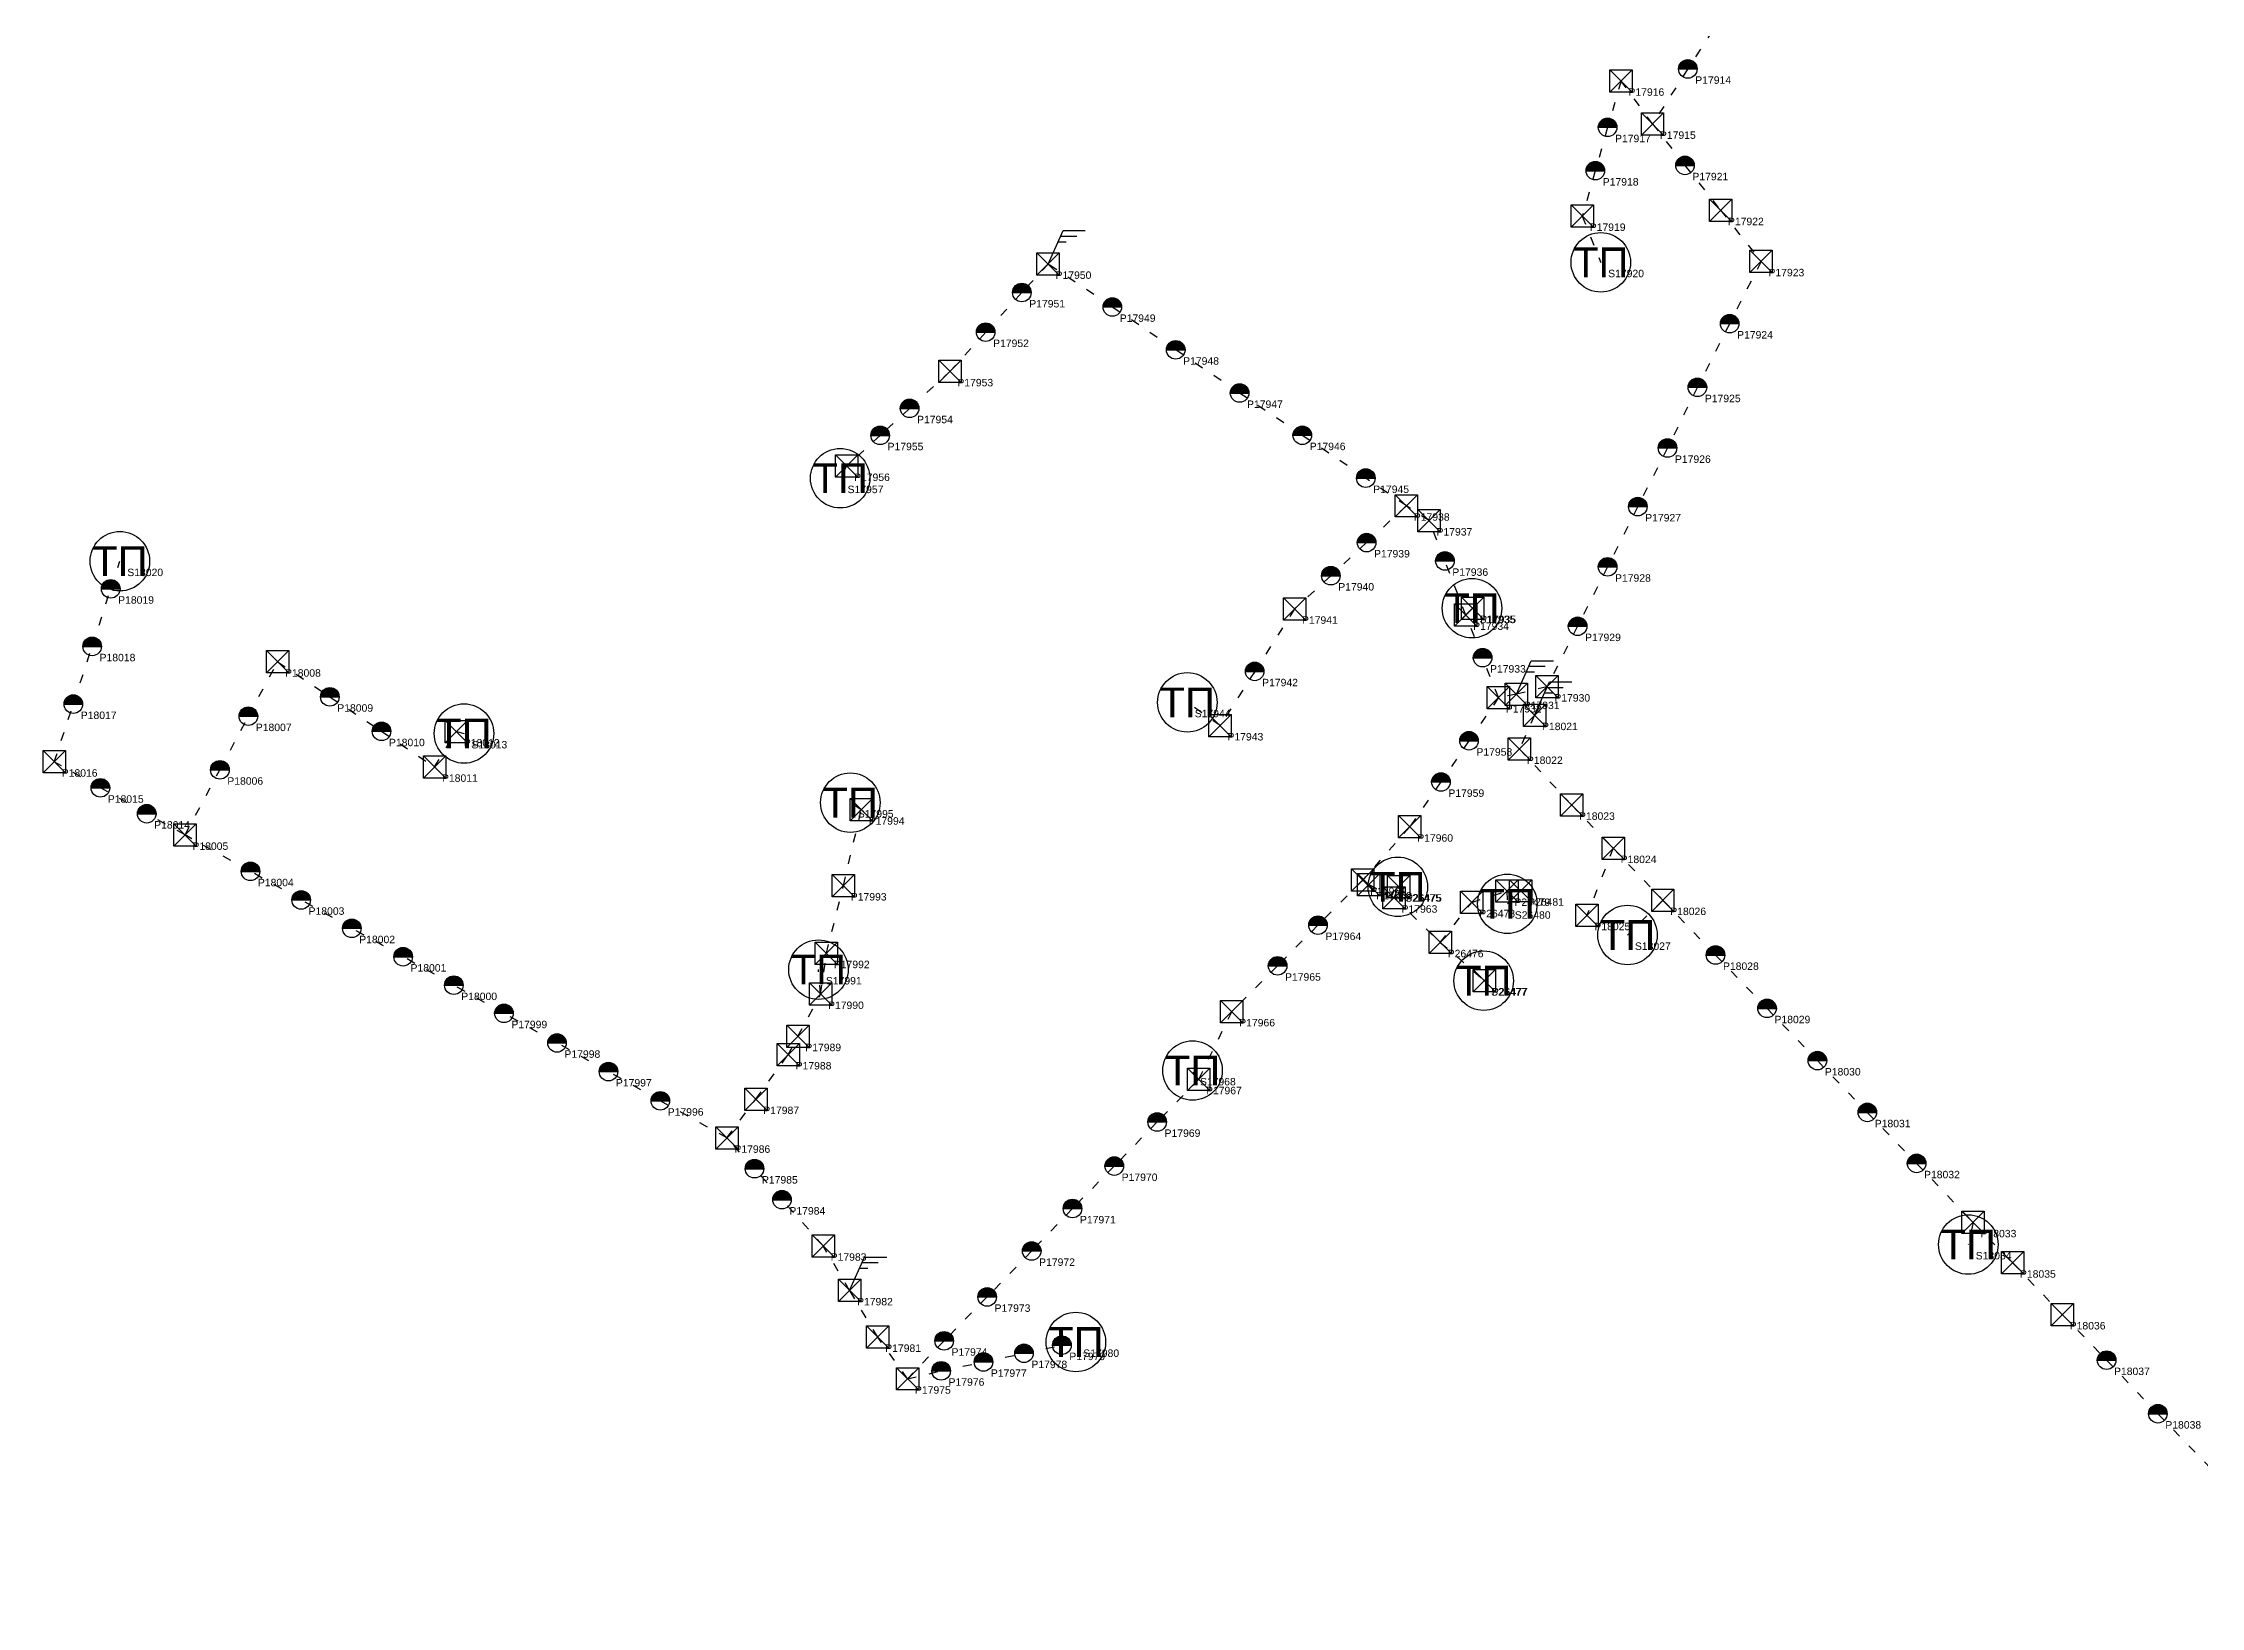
# Model space of a CAD drawing. Header units: metres. Extents: x 304124 to 313288, y 4821404 to 4834192.
# Drawn here: x 304124 to 307026, y 4822537 to 4824640 of the extents above; entities that cross this region are included whole.
import ezdxf
from ezdxf.enums import TextEntityAlignment as Align

# ---------------------------------------------------------------- set-up
doc = ezdxf.new("R2010")
doc.units = ezdxf.units.M
doc.header["$MEASUREMENT"] = 0
doc.linetypes.add('ACAD_ISO03W100', pattern=[30, 12, -18])
for name, color, linetype, lineweight in [('1_4', 7, 'Continuous', 25), ('21_2', 200, 'ACAD_ISO03W100', 25), ('28_2', 7, 'Continuous', 25), ('28_3', 7, 'Continuous', 25), ('57_2', 7, 'Continuous', 30), ('8_1', 140, 'Continuous', 25)]:
    doc.layers.add(name, color=color, linetype=linetype, lineweight=lineweight)
doc.styles.get("Standard").update_dxf_attribs({"font": 'arial.ttf', "height": 2})

# ---------------------------------------------------------------- blocks, each defined once
blk = doc.blocks.new('SECTIONALIZER-8_1')
at = {"layer": '8_1'}
for points in [[(0, 0), (2, 4.5)], [(1.33, 3), (2.43, 3)], [(1.67, 3.75), (3.86, 3.75)], [(2, 4.5), (5, 4.5)]]:
    blk.add_lwpolyline(points, dxfattribs=at)
blk = doc.blocks.new('TP-1_4')
at = {"layer": '1_4'}
blk.add_circle((0, 0), 4, dxfattribs=at)
at = {"layer": '1_4', "insert": (0, 0), "char_height": 4, "attachment_point": 5}
blk.add_mtext_dynamic_manual_height_columns('ТП', width=5.0652, gutter_width=75, heights=[0], dxfattribs=at)
at = {"layer": '1_4'}
blk.add_attdef('FIELD_ID', (4.98, 0.01), '', height=4, dxfattribs=at)
blk = doc.blocks.new('PYLON-MV-28_2')
at = {"layer": '28_2'}
blk.add_hatch(color=256, dxfattribs=at).paths.add_polyline_path([(-1.25, 0), (1.25, 0, 1)])
blk.add_line((-1.25, 0), (1.25, 0), dxfattribs=at)
blk.add_circle((0, 0), 1.25, dxfattribs=at)
blk.add_attdef('FIELD_ID', (2.57, 0), '', height=2, dxfattribs=at)
blk = doc.blocks.new('PYLON-MV-28_3')
at = {"layer": '28_3'}
blk.add_lwpolyline([(-1.5, 1.5), (1.5, 1.5), (1.5, -1.5), (-1.5, -1.5)], close=True, dxfattribs=at)
for points in [[(-1.5, 1.5), (1.5, -1.5)], [(-1.5, -1.5), (1.5, 1.5)]]:
    blk.add_lwpolyline(points, dxfattribs=at)
blk.add_attdef('FIELD_ID', (2.57, 0), '', height=2, dxfattribs=at)

msp = doc.modelspace()

# ---------------------------------------------------------------- linework, layer by layer
at = {"layer": '21_2'}
for points in [[(307229.9, 4826050.1), (307206.9, 4826009.5), (307159.8, 4825928.6), (307111.6, 4825845.9), (307064.6, 4825764.9), (307020.7, 4825687.6), (306965.8, 4825595.3), (306908.2, 4825495.8), (306859.6, 4825420), (306812.5, 4825346.5), (306777.8, 4825293.5), (306765.5, 4825273.7), (306720.4, 4825203.7), (306671.6, 4825127.5), (306637, 4825073.8), (306582.8, 4824989), (306528.1, 4824904.2), (306480.2, 4824829.4), (306432.4, 4824754.6), (306385.4, 4824681.9), (306336, 4824604.9), (306288.5, 4824530.9)], [(306288.5, 4824530.9), (306246.2, 4824588.8), (306228.1, 4824526.4), (306211.6, 4824468.1), (306194.1, 4824407.1), (306218.9, 4824344.8)], [(306288.5, 4824530.9), (306332.2, 4824475.2), (306380, 4824414.8), (306434.5, 4824346.1), (306392.3, 4824262.4), (306348.9, 4824176.8), (306308.7, 4824095.2), (306268.7, 4824016.4), (306228.1, 4823935.4), (306187.8, 4823855.5), (306146.5, 4823774.2)], [(305475.7, 4824342.6), (305440.3, 4824304.2), (305391.7, 4824251), (305343.6, 4824198.1), (305289.4, 4824148.5), (305249.8, 4824112.2), (305204.7, 4824070.8), (305196, 4824054.5)], [(305957.5, 4824017.4), (305902.9, 4824054.7), (305817.5, 4824112.3), (305733.2, 4824169.1), (305647.3, 4824227.2), (305562, 4824284.8), (305475.7, 4824342.6)], [(305957.5, 4824017.4), (305904, 4823968), (305855.9, 4823923.5), (305807.1, 4823878.8), (305753.5, 4823794.8), (305706.9, 4823721.9), (305662.9, 4823753.1)], [(305988, 4823997.5), (305957.5, 4824017.4)], [(306037.3, 4823870.6), (306009.3, 4823943.3), (305988, 4823997.5)], [(304314.9, 4823574.8), (304263.4, 4823603.4), (304201.1, 4823638.2), (304139.1, 4823673.2), (304164.7, 4823750.8), (304190, 4823828.4), (304215, 4823905.8), (304227.3, 4823942.9)], [(306037.3, 4823870.6), (306046.8, 4823879.7)], [(306081.2, 4823759.5), (306060, 4823813.2), (306037.3, 4823870.6)], [(304314.9, 4823574.8), (304361.8, 4823662.4), (304400.1, 4823734.5), (304439.4, 4823807.7), (304509.7, 4823760.6), (304579.2, 4823714.2), (304650.5, 4823666.3), (304679.9, 4823713.8), (304690.1, 4823711.2)], [(306146.5, 4823774.2), (306105.4, 4823764.1)], [(306146.5, 4823774.2), (306129.9, 4823735.8)], [(306081.2, 4823759.5), (306041.7, 4823701.5), (306004, 4823646.1), (305962.1, 4823585.8), (305898.8, 4823514.1)], [(306105.4, 4823764.1), (306081.2, 4823759.5)], [(306129.9, 4823735.8), (306109.6, 4823690.3), (306179.7, 4823615.2), (306235.7, 4823557)], [(305169.7, 4823360.8), (305177.5, 4823415.7), (305200.3, 4823506.7), (305224.4, 4823608.7), (305209.7, 4823618.3)], [(305043.8, 4823167.4), (304954.1, 4823217.4), (304884.4, 4823256.6), (304815.2, 4823295.2), (304743.8, 4823335), (304676.4, 4823372.8), (304608.2, 4823411.1), (304539.2, 4823449.3), (304471.1, 4823487.5), (304402.9, 4823525.9), (304314.9, 4823574.8)], [(306235.7, 4823557), (306200.4, 4823466.8)], [(306235.7, 4823557), (306302.4, 4823487.1)], [(305898.8, 4823514.1), (305838.6, 4823453.6), (305784.3, 4823398.9), (305722.7, 4823337.4), (305678, 4823246.2)], [(305898.8, 4823514.1), (305906.8, 4823508.2), (305941, 4823490.3)], [(305941, 4823490.3), (305947, 4823505.2)], [(305941, 4823490.3), (306003.1, 4823430.4)], [(306003.1, 4823430.4), (306045.5, 4823484.2), (306092.8, 4823499.4), (306093.3, 4823482.2)], [(306093.3, 4823482.2), (306111.2, 4823499.7)], [(306302.4, 4823487.1), (306254.9, 4823440.3)], [(306302.4, 4823487.1), (306373.3, 4823413.4), (306442.6, 4823341.7), (306510.3, 4823271.4), (306577.4, 4823201.8), (306643.7, 4823133.2), (306719.7, 4823053.8)], [(306003.1, 4823430.4), (306062.5, 4823378.9)], [(305169.7, 4823360.8), (305166.8, 4823393.8)], [(305043.8, 4823167.4), (305082.6, 4823219.5), (305126.1, 4823279.5), (305139.1, 4823304.1), (305169.7, 4823360.8)], [(305678, 4823246.2), (305622.3, 4823188.9), (305564.6, 4823129.6), (305508.5, 4823072.5), (305453.6, 4823015.4), (305393.7, 4822953.6), (305335.8, 4822894.6), (305286.6, 4822843.5)], [(305678, 4823246.2), (305669.9, 4823258.1)], [(305208.7, 4822962.3), (305173.2, 4823022.3), (305117.8, 4823084.4), (305080.8, 4823126.1), (305043.8, 4823167.4)], [(306719.7, 4823053.8), (306713.2, 4823024.1)], [(306719.7, 4823053.8), (306772.7, 4822999.5), (306839.6, 4822929.9), (306899.2, 4822868.6), (306968.2, 4822796.6), (307038.7, 4822723.7), (307087.3, 4822673), (307173.6, 4822583.6), (307218.6, 4822536.9), (307263.9, 4822600.8), (307327.4, 4822690.6), (307397.7, 4822790.6), (307414.4, 4822827.7), (307421.7, 4822844.3)], [(305286.6, 4822843.5), (305246.6, 4822899.7), (305208.7, 4822962.3)], [(305286.6, 4822843.5), (305331.8, 4822854.2), (305388.7, 4822866.2), (305443.2, 4822877.9), (305494.2, 4822888.7), (305513, 4822893)]]:
    msp.add_lwpolyline(points, dxfattribs=at)

# ---------------------------------------------------------------- block references
at = {"layer": '1_4', "xscale": 10, "yscale": 10}
for p in [(306218.9, 4824344.8), (305196, 4824054.5), (304227.3, 4823942.9), (306045.8, 4823879.7), (305662.9, 4823753.1), (304690.1, 4823711.2), (305209.7, 4823618.3), (305946, 4823505.2), (306093.3, 4823482.2), (306254.9, 4823440.3), (305166.8, 4823393.8), (306061.5, 4823378.9), (305669.9, 4823258.1), (306713.2, 4823024.1), (305513, 4822893)]:
    msp.add_blockref('TP-1_4', p, dxfattribs=at)
at = {"layer": '28_2', "xscale": 10, "yscale": 10}
for p in [(306336, 4824604.9), (306228.1, 4824526.4), (306211.6, 4824468.1), (306332.2, 4824475.2), (305440.3, 4824304.2), (305562, 4824284.8), (305391.7, 4824251), (306392.3, 4824262.4), (305647.3, 4824227.2), (305733.2, 4824169.1), (306348.9, 4824176.8), (305289.4, 4824148.5), (305249.8, 4824112.2), (305817.5, 4824112.3), (306308.7, 4824095.2), (305902.9, 4824054.7), (306268.7, 4824016.4), (305904, 4823968), (306009.3, 4823943.3), (306228.1, 4823935.4), (304215, 4823905.8), (305855.9, 4823923.5), (306187.8, 4823855.5), (304190, 4823828.4), (305753.5, 4823794.8), (306060, 4823813.2), (304509.7, 4823760.6), (304164.7, 4823750.8), (304400.1, 4823734.5), (304579.2, 4823714.2), (306041.7, 4823701.5), (304361.8, 4823662.4), (306004, 4823646.1), (304201.1, 4823638.2), (304263.4, 4823603.4), (304402.9, 4823525.9), (304471.1, 4823487.5), (304539.2, 4823449.3), (305838.6, 4823453.6), (304608.2, 4823411.1), (306373.3, 4823413.4), (305784.3, 4823398.9), (304676.4, 4823372.8), (304743.8, 4823335), (306442.6, 4823341.7), (304815.2, 4823295.2), (306510.3, 4823271.4), (304884.4, 4823256.6), (304954.1, 4823217.4), (305622.3, 4823188.9), (306577.4, 4823201.8), (305080.8, 4823126.1), (305564.6, 4823129.6), (306643.7, 4823133.2), (305117.8, 4823084.4), (305508.5, 4823072.5), (305453.6, 4823015.4), (305393.7, 4822953.6), (305335.8, 4822894.6), (305494.2, 4822888.7), (305388.7, 4822866.2), (305443.2, 4822877.9), (306899.2, 4822868.6), (305331.8, 4822854.2), (306968.2, 4822796.6)]:
    msp.add_blockref('PYLON-MV-28_2', p, dxfattribs=at)
at = {"layer": '28_3', "xscale": 10, "yscale": 10}
for p in [(306246.2, 4824588.8), (306288.5, 4824530.9), (306194.1, 4824407.1), (306380, 4824414.8), (305475.7, 4824342.6), (306434.5, 4824346.1), (305343.6, 4824198.1), (305204.7, 4824070.8), (305957.5, 4824017.4), (305988, 4823997.5), (305807.1, 4823878.8), (306037.3, 4823870.6), (306046.8, 4823879.7), (304439.4, 4823807.7), (306081.2, 4823759.5), (306105.4, 4823764.1), (306146.5, 4823774.2), (306129.9, 4823735.8), (304679.9, 4823713.8), (305706.9, 4823721.9), (304139.1, 4823673.2), (304650.5, 4823666.3), (306109.6, 4823690.3), (305224.4, 4823608.7), (306179.7, 4823615.2), (305962.1, 4823585.8), (304314.9, 4823574.8), (306235.7, 4823557), (305200.3, 4823506.7), (305898.8, 4823514.1), (305906.8, 4823508.2), (305947, 4823505.2), (306092.8, 4823499.4), (306111.2, 4823499.7), (305941, 4823490.3), (306045.5, 4823484.2), (306200.4, 4823466.8), (306302.4, 4823487.1), (305177.5, 4823415.7), (306003.1, 4823430.4), (306062.5, 4823378.9), (305169.7, 4823360.8), (305722.7, 4823337.4), (305139.1, 4823304.1), (305126.1, 4823279.5), (305678, 4823246.2), (305082.6, 4823219.5), (305043.8, 4823167.4), (306719.7, 4823053.8), (305173.2, 4823022.3), (306772.7, 4822999.5), (305208.7, 4822962.3), (306839.6, 4822929.9), (305246.6, 4822899.7), (305286.6, 4822843.5)]:
    msp.add_blockref('PYLON-MV-28_3', p, dxfattribs=at)
at = {"layer": '8_1', "xscale": 10, "yscale": 10}
for p in [(305475.7, 4824342.6), (306105.4, 4823764.1), (306129.9, 4823735.8), (305208.7, 4822962.3)]:
    msp.add_blockref('SECTIONALIZER-8_1', p, dxfattribs=at)

# ---------------------------------------------------------------- texts
at = {"layer": '57_2'}
for s, p in [('P17914', (306346, 4824594.9)), ('P17916', (306256.2, 4824578.8)), ('P17917', (306238.1, 4824516.4)), ('P17915', (306298.5, 4824520.9)), ('P17921', (306342.2, 4824465.2)), ('P17918', (306221.6, 4824458.1)), ('P17919', (306204.1, 4824397.1)), ('P17922', (306390, 4824404.8)), ('P17950', (305485.7, 4824332.6)), ('S17920', (306228.9, 4824334.8)), ('P17923', (306444.5, 4824336.1)), ('P17951', (305450.3, 4824294.2)), ('P17949', (305572, 4824274.8)), ('P17952', (305401.7, 4824241)), ('P17924', (306402.3, 4824252.4)), ('P17948', (305657.3, 4824217.2)), ('P17953', (305353.6, 4824188.1)), ('P17947', (305743.2, 4824159.1)), ('P17925', (306358.9, 4824166.8)), ('P17954', (305299.4, 4824138.5)), ('P17955', (305259.8, 4824102.2)), ('P17946', (305827.5, 4824102.3)), ('P17956', (305214.7, 4824060.8)), ('P17926', (306318.7, 4824085.2)), ('S17957', (305206, 4824044.5)), ('P17945', (305912.9, 4824044.7)), ('P17938', (305967.5, 4824007.4)), ('P17927', (306278.7, 4824006.4)), ('P17937', (305998, 4823987.5)), ('P17939', (305914, 4823958)), ('S18020', (304237.3, 4823932.9)), ('P17940', (305865.9, 4823913.5)), ('P17936', (306019.3, 4823933.3)), ('P17928', (306238.1, 4823925.4)), ('P18019', (304225, 4823895.8)), ('P17941', (305817.1, 4823868.8)), ('P17934', (306047.3, 4823860.6)), ('S17935', (306055.8, 4823869.7)), ('P17935', (306056.8, 4823869.7)), ('P17929', (306197.8, 4823845.5)), ('P18018', (304200, 4823818.4)), ('P18008', (304449.4, 4823797.7)), ('P17933', (306070, 4823803.2)), ('P17942', (305763.5, 4823784.8)), ('P18017', (304174.7, 4823740.8)), ('P18009', (304519.7, 4823750.6)), ('S17944', (305672.9, 4823743.1)), ('P17932', (306091.2, 4823749.5)), ('P17931', (306115.4, 4823754.1)), ('P17930', (306156.5, 4823764.2)), ('P18007', (304410.1, 4823724.5)), ('P17943', (305716.9, 4823711.9)), ('P18021', (306139.9, 4823725.8)), ('P18010', (304589.2, 4823704.2)), ('P18012', (304689.9, 4823703.8)), ('S18013', (304700.1, 4823701.2)), ('P17958', (306051.7, 4823691.5)), ('P18016', (304149.1, 4823663.2)), ('P18006', (304371.8, 4823652.4)), ('P18011', (304660.5, 4823656.3)), ('P18022', (306119.6, 4823680.3)), ('P18015', (304211.1, 4823628.2)), ('P17959', (306014, 4823636.1)), ('S17995', (305219.7, 4823608.3)), ('P17994', (305234.4, 4823598.7)), ('P18023', (306189.7, 4823605.2)), ('P18014', (304273.4, 4823593.4)), ('P18005', (304324.9, 4823564.8)), ('P17960', (305972.1, 4823575.8)), ('P18024', (306245.7, 4823547)), ('P18004', (304412.9, 4823515.9)), ('P18003', (304481.1, 4823477.5)), ('P17993', (305210.3, 4823496.7)), ('P17961', (305908.8, 4823504.1)), ('P17962', (305916.8, 4823498.2)), ('P17963', (305951, 4823480.3)), ('S26475', (305956, 4823495.2)), ('P26475', (305957, 4823495.2)), ('P26479', (306102.8, 4823489.4)), ('P26481', (306121.2, 4823489.7)), ('P26478', (306055.5, 4823474.2)), ('S26480', (306103.3, 4823472.2)), ('P18025', (306210.4, 4823456.8)), ('P18026', (306312.4, 4823477.1)), ('P18002', (304549.2, 4823439.3)), ('P17964', (305848.6, 4823443.6)), ('P26476', (306013.1, 4823420.4)), ('S18027', (306264.9, 4823430.3)), ('P18001', (304618.2, 4823401.1)), ('P17992', (305187.5, 4823405.7)), ('P18028', (306383.3, 4823403.4)), ('P18000', (304686.4, 4823362.8)), ('S17991', (305176.8, 4823383.8)), ('P17965', (305794.3, 4823388.9)), ('S26477', (306071.5, 4823368.9)), ('P26477', (306072.5, 4823368.9)), ('P17990', (305179.7, 4823350.8)), ('P17999', (304753.8, 4823325)), ('P17966', (305732.7, 4823327.4)), ('P18029', (306452.6, 4823331.7)), ('P17998', (304825.2, 4823285.2)), ('P17989', (305149.1, 4823294.1)), ('P17997', (304894.4, 4823246.6)), ('P17988', (305136.1, 4823269.5)), ('S17968', (305679.9, 4823248.1)), ('P18030', (306520.3, 4823261.4)), ('P17967', (305688, 4823236.2)), ('P17996', (304964.1, 4823207.4)), ('P17987', (305092.6, 4823209.5)), ('P18031', (306587.4, 4823191.8)), ('P17969', (305632.3, 4823178.9)), ('P17986', (305053.8, 4823157.4)), ('P17985', (305090.8, 4823116.1)), ('P17970', (305574.6, 4823119.6)), ('P18032', (306653.7, 4823123.2)), ('P17984', (305127.8, 4823074.4)), ('P17971', (305518.5, 4823062.5)), ('P18033', (306729.7, 4823043.8)), ('S18034', (306723.2, 4823014.1)), ('P17983', (305183.2, 4823012.3)), ('P17972', (305463.6, 4823005.4)), ('P18035', (306782.7, 4822989.5)), ('P17982', (305218.7, 4822952.3)), ('P17973', (305403.7, 4822943.6)), ('P18036', (306849.6, 4822919.9)), ('P17981', (305256.6, 4822889.7)), ('P17974', (305345.8, 4822884.6)), ('P17979', (305504.2, 4822878.7)), ('S17980', (305523, 4822883)), ('P17976', (305341.8, 4822844.2)), ('P17977', (305398.7, 4822856.2)), ('P17978', (305453.2, 4822867.9)), ('P18037', (306909.2, 4822858.6)), ('P17975', (305296.6, 4822833.5)), ('P18038', (306978.2, 4822786.6))]:
    msp.add_text(s, height=10, dxfattribs=at).set_placement(p, align=Align.TOP_LEFT)

doc.saveas('drawing.dxf')
